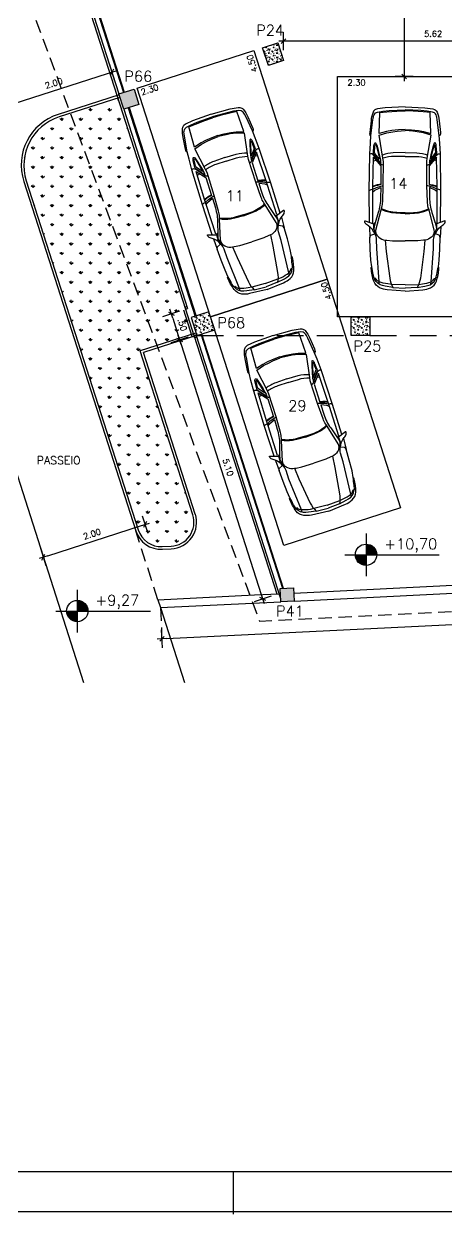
# Model space of a CAD drawing. Header units: millimetres. Extents: x 963.8 to 1035.8, y -131.7 to -87.
# Drawn here: x 975.58 to 983.5, y -131.66 to -109.36 of the extents above; entities that cross this region are included whole.
import ezdxf

# ---------------------------------------------------------------- set-up
doc = ezdxf.new("R2010")
doc.units = ezdxf.units.MM
doc.linetypes.add('DASHED2', pattern=[0.375, 0.25, -0.125])
for name, color, linetype in [('CERCADURA', 5, 'Continuous'), ('COTA', 11, 'Continuous'), ('EST COLMEIA PL', 30, 'Continuous'), ('HACHURA 1', 8, 'Continuous'), ('HACHURA PILAR VIGA', 8, 'Continuous'), ('HACHURIA', 11, 'Continuous'), ('IND', 1, 'Continuous'), ('IND NIVEL', 1, 'Continuous'), ('LINHA', 1, 'Continuous'), ('PAREDE', 7, 'Continuous'), ('PILAR', 21, 'Continuous'), ('PISO', 1, 'Continuous'), ('PROJECAO', 1, 'DASHED2'), ('TEXTO 1', 3, 'Continuous'), ('TEXTO 2', 2, 'Continuous')]:
    doc.layers.add(name, color=color, linetype=linetype)
doc.styles.add('ROMANS', font='romans.shx')
doc.dimstyles.new('Copy of TICK75', dxfattribs={"dimtxt": 0.1125, "dimasz": 0.088, "dimexe": 0.18, "dimexo": 0.0625, "dimgap": 0.079, "dimtad": 1, "dimrnd": 0.005, "dimzin": 4, "dimdsep": 46, "dimtxsty": 'ROMANS', "dimblk1": 'TICK', "dimblk2": 'TICK', "dimsah": 1, "dimcen": 0.09, "dimse1": 1, "dimse2": 1, "dimclrd": 256, "dimclrt": 2, "dimaunit": 1, "dimadec": 0, "dimazin": 0, "dimtfac": 1, "dimtix": 1, "dimtmove": 2, "dimatfit": 3, "dimldrblk": 'TICK', "dimfxl": 1, "dimtolj": 1, "dimtzin": 0, "dimlwd": -1, "dimarcsym": 0})
pattern_1 = [(0, (0, 0), (0.1524, 0.1524), [0.01905, -0.13335]), (90, (0, 0), (-0.1524, 0.1524), [0.01905, -0.13335]), (135, (0.01905, 0), (-0.1524, 0), [0.02694077, -0.188585384]), (0, (0.01905, 0.08572), (0.1524, 0.1524), [0.01905, -0.13335]), (45, (0.02857, 0.0762), (0, 0.1524), [0.013470377, -0.20205576]), (135, (0.02857, 0.0762), (-0.1524, 0), [0.013470377, -0.20205576]), (0, (0.0762, 0.12383), (0.1524, 0.1524), [0.02694077, -0.12545923]), (45, (0.0762, 0.12383), (0, 0.1524), [0.01905, -0.196476153]), (135, (0.10314, 0.12383), (-0.1524, 0), [0.01905, -0.196476153]), (90, (0.10477, 0.0381), (-0.1524, 0.1524), [0.01905, -0.13335]), (45, (0.10477, 0.0381), (0, 0.1524), [0.013470377, -0.20205576]), (135, (0.1143, 0.04763), (-0.1524, 0), [0.013470377, -0.20205576]), (0, (0.01905, 0.0381), (0.1524, 0.1524), [0.009525, -0.127635]), (0, (0.13335, 0.0762), (0.1524, 0.1524), [0.009525, -0.127635]), (90, (0.08572, 0.09525), (-0.1524, 0.1524), [0.009525, -0.127635]), (135, (0.10477, 0.00953), (-0.1524, 0), [0.013470377, -0.20205576]), (135, (0.0381, 0.1143), (-0.1524, 0), [0.013470377, -0.20205576]), (45, (0.07144, 0.05001), (0, 0.1524), [0.013470377, -0.20205576]), (90, (0.05239, 0.01905), (-0.1524, 0.1524), [0.00238125, -0.15001875]), (90, (0.05953, 0.08334), (-0.1524, 0.1524), [0.00238125, -0.15001875]), (90, (0.13097, 0.10954), (-0.1524, 0.1524), [0.00238125, -0.15001875]), (90, (0.13335, 0.02857), (-0.1524, 0.1524), [0.00238125, -0.15001875])]

# ---------------------------------------------------------------- blocks, each defined once
blk = doc.blocks.new('TICK')
at = {"layer": 'COTA'}
for p, q in [((-1, 0), (1, 0)), ((0, 1.91), (0, -1.91))]:
    blk.add_line(p, q, dxfattribs=at)
at = {"layer": 'COTA', "color": 2}
blk.add_line((0.5, 0.5), (-0.5, -0.5), dxfattribs=at)
blk = doc.blocks.new('*D139')
at = {"layer": 'COTA'}
blk.add_line((975.217, -110.909), (977.144, -110.29), dxfattribs=at)
at = {"layer": 'Defpoints', "color": 0}
for p in [(977.228, -110.263), (975.085, -110.784), (977.359, -110.672)]:
    blk.add_point(p, dxfattribs=at)
at = {"layer": 'COTA', "xscale": 0.08800000000000001, "yscale": 0.08800000000000001, "zscale": 0.08800000000000001}
for p, rotation in [((977.228, -110.263), 17.80043889853014), ((975.133, -110.936), 197.8004388985302)]:
    blk.add_blockref('TICK', p, dxfattribs=dict(at, rotation=rotation))
at = {"layer": 'COTA', "color": 2, "insert": (976.139, -110.47), "char_height": 0.1125, "attachment_point": 5, "rotation": 17.8004, "style": 'ROMANS'}
blk.add_mtext('\\A1;2.00', dxfattribs=at)
blk = doc.blocks.new('VECTRA_P')
for p, q in [((1.962, 0.745), (1.98, 0.722)), ((1.152, 0.682), (1.17, 0.653)), ((1.98, 0.722), (1.986, 0.704)), ((1.986, 0.704), (1.99, 0.679)), ((1.99, 0.679), (1.99, 0.671)), ((1.99, 0.671), (2.026, 0.596)), ((2.026, 0.596), (2.072, 0.454)), ((2.068, 0.626), (2.051, 0.672)), ((2.081, 0.582), (2.068, 0.626)), ((2.085, 0.558), (2.081, 0.582)), ((2.099, 0.505), (2.085, 0.558)), ((2.58, 0.66), (2.594, 0.603)), ((2.026, -0.596), (2.072, -0.454)), ((1.152, -0.682), (1.17, -0.653)), ((1.962, -0.745), (1.98, -0.722)), ((1.98, -0.722), (1.986, -0.704)), ((1.986, -0.704), (1.99, -0.679)), ((1.99, -0.671), (2.026, -0.596)), ((1.99, -0.679), (1.99, -0.671)), ((2.068, -0.626), (2.051, -0.672)), ((2.081, -0.582), (2.068, -0.626)), ((2.085, -0.558), (2.081, -0.582)), ((2.099, -0.505), (2.085, -0.558)), ((2.58, -0.66), (2.594, -0.603))]:
    blk.add_line(p, q)
for points in [[(-0.132, 0), (-0.101, 0.371, -0.086702), (-0.059, 0.53, -0.206137), (0.076, 0.652, -0.063577), (0.343, 0.706, -0.192902), (0.379, 0.695), (0.517, 0.711), (0.746, 0.725), (0.984, 0.732, -0.212316), (1.032, 0.712), (1.065, 0.633), (1.106, 0.654, 0.104415), (1.201, 0.729, 0.030135), (1.254, 0.801, -0.268294), (1.327, 0.839, -0.478596), (1.333, 0.83), (1.273, 0.657), (1.206, 0.658, 0.071792), (1.17, 0.653, 0.074996), (1.055, 0.6, 0.060729), (0.993, 0.548, 0.168427), (0.934, 0.415), (0.697, 0.392), (0.143, 0.32, 0.097788), (-0.052, 0.254), (-0.028, 0.412), (-0.015, 0.467, -0.23311), (0.121, 0.634, -0.068365), (0.217, 0.663, 0.017295), (0.379, 0.695, -1.253437)], [(1.302, 0.742), (1.956, 0.745), (2.72, 0.736), (2.953, 0.724), (3.109, 0.712), (3.435, 0.671), (3.492, 0.661, -0.139964), (3.58, 0.617), (3.599, 0.573), (3.619, 0.463), (3.63, 0.328), (3.645, 0)], [(0, 0), (0.011, 0.285), (0.02, 0.362, -0.068274), (0.066, 0.541, -0.160401), (0.116, 0.601, 0.068795), (0.131, 0.612, 0.431491), (0.13, 0.622), (0.121, 0.634)], [(0.014, 0.538), (0.066, 0.541), (0.755, 0.592), (0.942, 0.595, 0.14363), (1.065, 0.633, -3.590326)], [(1.046, 0.594), (1.077, 0.605, -0.132875), (1.141, 0.609), (1.566, 0.499), (1.614, 0.485, 0.061032), (1.731, 0.466), (2.071, 0.454), (2.569, 0.452), (2.639, 0.461), (3.118, 0.541), (3.169, 0.382), (3.19, 0.253), (3.201, 0.165), (3.212, 0)], [(1.94, 0.671), (1.974, 0.628), (2.027, 0.507), (1.819, 0.509, -0.074341), (1.505, 0.56), (1.292, 0.626), (1.209, 0.647), (1.17, 0.653)], [(1.481, 0), (1.49, 0.194), (1.501, 0.28, -0.093565), (1.571, 0.498, -2.549357)], [(2.492, 0.453), (2.499, 0.477, -0.20033), (2.542, 0.528), (2.703, 0.656, 0.362423), (2.72, 0.736, -80.843501)], [(2.535, 0.508), (2.712, 0.65, -0.214632), (2.749, 0.659), (2.894, 0.651, -0.13194), (2.949, 0.632, -0.563922), (2.948, 0.606), (2.891, 0.585), (2.709, 0.537), (2.63, 0.52, -0.046395), (2.535, 0.508, 1.803463)], [(2.619, 0.535), (2.738, 0.63, -0.203343), (2.777, 0.64, 0.013874), (2.898, 0.627, -0.224025), (2.919, 0.615, -0.426774), (2.916, 0.604), (2.715, 0.552, -0.038719), (2.619, 0.535, -4.743429)], [(3.705, 0), (3.688, 0.412), (3.666, 0.577), (3.651, 0.614, 0.195947), (3.599, 0.666, 0.081209), (3.417, 0.709), (3.176, 0.737), (3.144, 0.738, 0.315739), (3.105, 0.712, 0.195733)], [(1.501, 0), (1.507, 0.175, -0.104764), (1.586, 0.494, 2.88345)], [(2.676, 0), (2.674, 0.225, 0.076487), (2.635, 0.46, 15.102376)], [(2.754, 0), (2.748, 0.246, 0.084835), (2.704, 0.472, 10.941081)], [(-0.132, 0), (-0.101, -0.371, 0.086702), (-0.059, -0.53, 0.206137), (0.076, -0.652, 0.063577), (0.343, -0.706, 0.192902), (0.379, -0.695), (0.517, -0.711), (0.746, -0.725), (0.984, -0.732, 0.212316), (1.032, -0.712), (1.065, -0.633), (1.106, -0.654, -0.104415), (1.201, -0.729, -0.030135), (1.254, -0.801, 0.268294), (1.327, -0.839, 0.478596), (1.333, -0.83), (1.273, -0.657), (1.206, -0.658, -0.071792), (1.17, -0.653, -0.074996), (1.055, -0.6, -0.060729), (0.993, -0.548, -0.168427), (0.934, -0.415), (0.697, -0.392), (0.143, -0.32, -0.097788), (-0.052, -0.254), (-0.028, -0.412), (-0.015, -0.467, 0.23311), (0.121, -0.634, 0.068365), (0.217, -0.663, -0.017295), (0.379, -0.695, 1.253437)], [(0, 0), (0.011, -0.285), (0.02, -0.362, 0.068274), (0.066, -0.541, 0.160401), (0.116, -0.601, -0.068795), (0.131, -0.612, -0.431491), (0.13, -0.622), (0.121, -0.634)], [(1.046, -0.594), (1.077, -0.605, 0.132875), (1.141, -0.609), (1.566, -0.499), (1.614, -0.485, -0.061032), (1.731, -0.466), (2.071, -0.454), (2.569, -0.452), (2.639, -0.461), (3.118, -0.541), (3.169, -0.382), (3.19, -0.253), (3.201, -0.165), (3.212, 0)], [(1.302, -0.742), (1.956, -0.745), (2.72, -0.736), (2.953, -0.724), (3.109, -0.712), (3.435, -0.671), (3.492, -0.661, 0.139964), (3.58, -0.617), (3.599, -0.573), (3.619, -0.463), (3.63, -0.328), (3.645, 0)], [(1.481, 0), (1.49, -0.194), (1.501, -0.28, 0.093565), (1.571, -0.498, 2.549357)], [(1.501, 0), (1.507, -0.175, 0.104764), (1.586, -0.494, -2.88345)], [(2.676, 0), (2.674, -0.225, -0.076487), (2.635, -0.46, -15.102376)], [(2.754, 0), (2.748, -0.246, -0.084835), (2.704, -0.472, -10.941081)], [(3.705, 0), (3.688, -0.412), (3.666, -0.577), (3.651, -0.614, -0.195947), (3.599, -0.666, -0.081209), (3.417, -0.709), (3.176, -0.737), (3.144, -0.738, -0.315739), (3.105, -0.712, -0.195733)], [(2.492, -0.453), (2.499, -0.477, 0.20033), (2.542, -0.528), (2.703, -0.656, -0.362423), (2.72, -0.736, 80.843501)], [(0.014, -0.538), (0.066, -0.541), (0.755, -0.592), (0.942, -0.595, -0.14363), (1.065, -0.633, 3.590326)], [(1.94, -0.671), (1.974, -0.628), (2.027, -0.507), (1.819, -0.509, 0.074341), (1.505, -0.56), (1.292, -0.626), (1.209, -0.647), (1.17, -0.653)], [(2.535, -0.508), (2.712, -0.65, 0.214632), (2.749, -0.659), (2.894, -0.651, 0.13194), (2.949, -0.632, 0.563922), (2.948, -0.606), (2.891, -0.585), (2.709, -0.537), (2.63, -0.52, 0.046395), (2.535, -0.508, -1.803463)], [(2.619, -0.535), (2.738, -0.63, 0.203343), (2.777, -0.64, -0.013874), (2.898, -0.627, 0.224025), (2.919, -0.615, 0.426774), (2.916, -0.604), (2.715, -0.552, 0.038719), (2.619, -0.535, 4.743429)]]:
    blk.add_lwpolyline(points, format="xyb")
for points in [[(1.212, 0.744), (0.984, 0.732)], [(1.273, 0.657), (1.298, 0.624)], [(1.294, 0.669), (1.94, 0.671), (2.05, 0.672), (2.66, 0.658), (2.477, 0.505), (2.088, 0.505), (2.072, 0.578), (2.06, 0.615), (2.04, 0.672)], [(3.237, 0), (3.231, 0.137), (3.214, 0.277), (3.195, 0.384), (3.153, 0.539), (3.591, 0.526), (3.606, 0.377), (3.619, 0.169), (3.623, 0)], [(-0.052, 0.254), (-0.068, 0)], [(-0.052, -0.254), (-0.068, 0)], [(3.237, 0), (3.231, -0.137), (3.214, -0.277), (3.195, -0.384), (3.153, -0.539), (3.591, -0.526), (3.606, -0.377), (3.619, -0.169), (3.623, 0)], [(1.212, -0.744), (0.984, -0.732)], [(1.273, -0.657), (1.298, -0.624)], [(1.294, -0.669), (1.94, -0.671), (2.05, -0.672), (2.66, -0.658), (2.477, -0.505), (2.088, -0.505), (2.072, -0.578), (2.06, -0.615), (2.04, -0.672)]]:
    blk.add_lwpolyline(points)
for points in [[(0.934, 0.415, 0), (0.929, 0.381, 0), (0.916, 0.263, 0), (0.916, 0, 0)], [(0.934, -0.415, 0), (0.929, -0.381, 0), (0.916, -0.263, 0), (0.916, 0, 0)]]:
    blk.add_polyline3d(points)
blk = doc.blocks.new('*D137')
at = {"layer": 'COTA'}
blk.add_line((976.029, -119.324), (977.765, -118.766), dxfattribs=at)
at = {"layer": 'Defpoints', "color": 0}
for p in [(977.247, -116.864), (975.343, -117.475), (977.849, -118.739)]:
    blk.add_point(p, dxfattribs=at)
at = {"layer": 'COTA', "xscale": 0.08800000000000001, "yscale": 0.08800000000000001, "zscale": 0.08800000000000001}
for p, rotation in [((977.849, -118.739), 17.8004388985307), ((975.945, -119.35), 197.8004388985307)]:
    blk.add_blockref('TICK', p, dxfattribs=dict(at, rotation=rotation))
at = {"layer": 'COTA', "color": 2, "insert": (976.856, -118.916), "char_height": 0.1125, "attachment_point": 5, "rotation": 17.8004, "style": 'ROMANS'}
blk.add_mtext('\\A1;2.00', dxfattribs=at)
blk = doc.blocks.new('*D131')
at = {"layer": 'COTA'}
blk.add_line((982.712, -105.265), (982.712, -110.257), dxfattribs=at)
at = {"layer": 'Defpoints', "color": 0}
for p in [(983.266, -105.177), (982.712, -110.345), (983.266, -110.345)]:
    blk.add_point(p, dxfattribs=at)
at = {"layer": 'COTA', "xscale": 0.08800000000000001, "yscale": 0.08800000000000001, "zscale": 0.08800000000000001}
for p, rotation in [((982.712, -105.177), 90), ((982.712, -110.345), 270)]:
    blk.add_blockref('TICK', p, dxfattribs=dict(at, rotation=rotation))
at = {"layer": 'COTA', "color": 2, "insert": (982.576, -107.761), "char_height": 0.1125, "attachment_point": 5, "rotation": 90, "style": 'ROMANS'}
blk.add_mtext('\\A1;5.17', dxfattribs=at)
blk = doc.blocks.new('*D127')
at = {"layer": 'COTA'}
blk.add_line((985.975, -109.68), (980.537, -109.68), dxfattribs=at)
at = {"layer": 'Defpoints', "color": 0}
for p in [(980.449, -109.68), (980.449, -110.047), (986.063, -110.227)]:
    blk.add_point(p, dxfattribs=at)
at = {"layer": 'COTA', "xscale": 0.08800000000000001, "yscale": 0.08800000000000001, "zscale": 0.08800000000000001, "rotation": 180}
blk.add_blockref('TICK', (980.449, -109.68), dxfattribs=at)
at = {"layer": 'COTA', "xscale": 0.08800000000000001, "yscale": 0.08800000000000001, "zscale": 0.08800000000000001}
blk.add_blockref('TICK', (986.063, -109.68), dxfattribs=at)
at = {"layer": 'COTA', "color": 2, "insert": (983.256, -109.545), "char_height": 0.1125, "attachment_point": 5, "style": 'ROMANS'}
blk.add_mtext('\\A1;5.62', dxfattribs=at)
blk = doc.blocks.new('*D60')
at = {"layer": 'COTA'}
blk.add_line((978.528, -115.365), (980.032, -120.051), dxfattribs=at)
at = {"layer": 'Defpoints', "color": 0}
for p in [(978.766, -115.196), (980.059, -120.135), (980.366, -120.036)]:
    blk.add_point(p, dxfattribs=at)
at = {"layer": 'COTA', "xscale": 0.08800000000000001, "yscale": 0.08800000000000001, "zscale": 0.08800000000000001}
for p, rotation in [((978.501, -115.281), 107.8004388985834), ((980.059, -120.135), 287.8004388985834)]:
    blk.add_blockref('TICK', p, dxfattribs=dict(at, rotation=rotation))
at = {"layer": 'COTA', "color": 2, "insert": (979.409, -117.667), "char_height": 0.1125, "attachment_point": 5, "rotation": 287.8004, "style": 'ROMANS'}
blk.add_mtext('\\A1;5.10', dxfattribs=at)
blk = doc.blocks.new('*D59')
at = {"layer": 'COTA'}
blk.add_line((978.37, -114.872), (978.474, -115.197), dxfattribs=at)
at = {"layer": 'Defpoints', "color": 0}
for p in [(978.608, -114.704), (978.501, -115.281), (978.766, -115.196)]:
    blk.add_point(p, dxfattribs=at)
at = {"layer": 'COTA', "xscale": 0.08800000000000001, "yscale": 0.08800000000000001, "zscale": 0.08800000000000001}
for p, rotation in [((978.343, -114.789), 107.8004388985873), ((978.501, -115.281), 287.8004388985873)]:
    blk.add_blockref('TICK', p, dxfattribs=dict(at, rotation=rotation))
at = {"layer": 'COTA', "color": 2, "insert": (978.551, -114.994), "char_height": 0.1125, "attachment_point": 5, "rotation": 287.8004, "style": 'ROMANS'}
blk.add_mtext('\\A1;.50', dxfattribs=at)
blk = doc.blocks.new('*D56')
at = {"layer": 'COTA'}
blk.add_line((978.255, -120.876), (1030.248, -118.332), dxfattribs=at)
at = {"layer": 'Defpoints', "color": 0}
for p in [(1030.321, -118.021), (1030.336, -118.327), (978.152, -120.574)]:
    blk.add_point(p, dxfattribs=at)
at = {"layer": 'COTA', "xscale": 0.08800000000000001, "yscale": 0.08800000000000001, "zscale": 0.08800000000000001}
for p, rotation in [((1030.336, -118.327), 2.801499872719542), ((978.167, -120.88), 182.8014998727195)]:
    blk.add_blockref('TICK', p, dxfattribs=dict(at, rotation=rotation))
at = {"layer": 'COTA', "color": 2, "insert": (1004.244, -119.439), "char_height": 0.1125, "attachment_point": 5, "rotation": 2.8015, "style": 'ROMANS'}
blk.add_mtext('\\A1;52.23(TERRENO)', dxfattribs=at)
blk = doc.blocks.new('IND NÍVEL')
at = {"layer": 'IND'}
for p, q in [((0, 0.004), (0, -0.004)), ((-0.004, 0), (0.01371, 0))]:
    blk.add_line(p, q, dxfattribs=at)
blk.add_circle((0, 0), 0.002, dxfattribs=at)
for points in [[(-0.002, 0), (0, 0), (-0.00191, -0.00058), (0, 0)], [(-0.00191, -0.00058), (0, 0), (-0.00169, -0.00106), (0, 0)], [(-0.00169, -0.00106), (0, 0), (-0.00139, -0.00144), (0, 0)], [(-0.00139, -0.00144), (0, 0), (-0.00115, -0.00164), (0, 0)], [(-0.00115, -0.00164), (0, 0), (-0.0009, -0.00179), (0, 0)], [(-0.0009, -0.00179), (0, 0), (-0.00069, -0.00188), (0, 0)], [(-0.00069, -0.00188), (0, 0), (-0.00045, -0.00195), (0, 0)], [(-0.00045, -0.00195), (0, 0), (-0.0003, -0.00198), (0, 0)], [(-0.0003, -0.00198), (0, 0), (-0.00019, -0.00199), (0, 0)], [(-0.00019, -0.00199), (0, 0), (-0.0001, -0.002), (0, 0)], [(-0.0001, -0.002), (0, 0), (0, -0.002), (0, 0)], [(0.00019, 0.00199), (0, 0), (0.0001, 0.002), (0, 0)], [(0.0001, 0.002), (0, 0), (0, 0.002), (0, 0)], [(0.0003, 0.00198), (0, 0), (0.00019, 0.00199), (0, 0)], [(0.00045, 0.00195), (0, 0), (0.0003, 0.00198), (0, 0)], [(0.00069, 0.00188), (0, 0), (0.00045, 0.00195), (0, 0)], [(0.0009, 0.00179), (0, 0), (0.00069, 0.00188), (0, 0)], [(0.00115, 0.00164), (0, 0), (0.0009, 0.00179), (0, 0)], [(0.00139, 0.00144), (0, 0), (0.00115, 0.00164), (0, 0)], [(0.00169, 0.00106), (0, 0), (0.00139, 0.00144), (0, 0)], [(0.00191, 0.00058), (0, 0), (0.00169, 0.00106), (0, 0)], [(0.002, 0), (0, 0), (0.00191, 0.00058), (0, 0)]]:
    blk.add_solid(points, dxfattribs=at)
at = {"layer": 'IND', "color": 3, "style": 'ROMANS'}
blk.add_attdef('+0,00', (0.0034, 0.00103), '', height=0.002, dxfattribs=at)

msp = doc.modelspace()

# ---------------------------------------------------------------- hatches: boundary and pattern name
at = {"layer": 'HACHURA PILAR VIGA'}
h = msp.add_hatch(dxfattribs=at)
h.set_pattern_fill('CONCRE', color=256, scale=0.006)
h.set_pattern_definition(pattern_1)
h.paths.add_polyline_path([(974.129, -99.631), (973.844, -99.722), (973.936, -100.008), (974.221, -99.916)])
h.paths.add_polyline_path([(975.884, -105.097), (975.599, -105.189), (975.69, -105.474), (975.976, -105.383)])
h.paths.add_polyline_path([(977.645, -110.58), (977.359, -110.672), (977.451, -110.957), (977.737, -110.866)])
h.paths.add_polyline_path([(980.635, -119.923), (980.385, -119.935), (980.397, -120.185), (980.647, -120.173)])
h.paths.add_polyline_path([(986.458, -119.638), (986.208, -119.65), (986.221, -119.9), (986.471, -119.888)])
h.paths.add_polyline_path([(991.758, -119.379), (991.508, -119.391), (991.521, -119.641), (991.77, -119.628)])
h.paths.add_polyline_path([(999.213, -119.014), (998.963, -119.026), (998.976, -119.276), (999.225, -119.264)])
h.paths.add_polyline_path([(1006.773, -118.644), (1006.523, -118.656), (1006.536, -118.908), (1006.785, -118.894)])
h.paths.add_polyline_path([(1014.333, -118.274), (1014.083, -118.286), (1014.096, -118.536), (1014.345, -118.524)])
h.paths.add_polyline_path([(1020.263, -117.984), (1020.013, -117.996), (1020.026, -118.246), (1020.275, -118.233)])
h = msp.add_hatch(dxfattribs=at)
h.set_pattern_fill('CONCRE', color=256, scale=0.006)
h.set_pattern_definition(pattern_1)
h.paths.add_polyline_path([(980.342, -109.714), (980.057, -109.806), (980.164, -110.139), (980.449, -110.047)])
h = msp.add_hatch(dxfattribs=at)
h.set_pattern_fill('CONCRE', color=256, scale=0.006)
h.set_pattern_definition(pattern_1)
h.paths.add_polyline_path([(979.05, -114.755), (978.717, -114.862), (978.824, -115.195), (979.158, -115.088)])
h = msp.add_hatch(dxfattribs=at)
h.set_pattern_fill('CONCRE', color=256, scale=0.006)
h.set_pattern_definition(pattern_1)
h.paths.add_polyline_path([(982.068, -114.845), (981.718, -114.845), (981.718, -115.195), (982.068, -115.195)])
at = {"layer": 'HACHURIA'}
h = msp.add_hatch(dxfattribs=at)
h.set_pattern_fill('GRASS', color=256, scale=0.01, style=0)
h.set_pattern_definition([(90, (777.28513, 111.90242), (-0.179605, 0.179605), [0.047625, -0.311585]), (45, (777.28513, 111.90242), (-0.17960512, 0.17960512), [0.047625, -0.206375]), (135, (777.28513, 111.90242), (-0.17960512, -0.17960512), [0.047625, -0.206375])])
h.paths.add_polyline_path([(975.671, -111.595, 0.191762), (975.623, -112.297), (977.724, -118.84, 0.291592), (978.096, -119.149)])
h.paths.add_polyline_path([(977.811, -112.209), (977.342, -110.747), (976.237, -111.102, 0.206082), (975.671, -111.595), (978.096, -119.149, 0.043556), (978.174, -119.152), (978.34, -119.144, 0.49314), (978.746, -118.557), (977.76, -115.486), (978.76, -115.165), (978.63, -114.759)])
h.paths.add_polyline_path([(978.474, -114.466), (978.747, -114.379), (978.799, -114.539), (978.526, -114.627)], flags=9)
h.paths.add_polyline_path([(976.963, -110.713), (977.051, -110.986), (976.89, -111.037), (976.802, -110.764)], flags=9)
h.paths.add_polyline_path([(977.172, -111.364), (977.288, -111.724), (977.127, -111.776), (977.012, -111.416)], flags=24)
h.paths.add_polyline_path([(977.409, -112.103), (977.497, -112.376), (977.336, -112.427), (977.249, -112.154)], flags=24)
h.paths.add_polyline_path([(977.62, -112.759), (977.735, -113.119), (977.575, -113.17), (977.459, -112.811)], flags=24)
h.paths.add_polyline_path([(977.859, -113.502), (977.946, -113.775), (977.786, -113.827), (977.698, -113.554)], flags=24)
h.paths.add_polyline_path([(978.068, -114.154), (978.183, -114.513), (978.023, -114.565), (977.907, -114.205)], flags=24)
h.paths.add_polyline_path([(978.305, -114.892), (978.393, -115.165), (978.232, -115.217), (978.144, -114.944)], flags=24)

# ---------------------------------------------------------------- linework, layer by layer
at = {"layer": 'CERCADURA', "color": 5}
msp.add_line((965.631, -130.86), (1035.006, -130.86), dxfattribs=at)
at = {"layer": 'CERCADURA', "color": 11}
for p, q in [((979.506, -130.86), (979.506, -131.661)), ((963.756, -131.61), (1035.756, -131.61))]:
    msp.add_line(p, q, dxfattribs=at)
at = {"layer": 'EST COLMEIA PL'}
for p, q in [((977.551, -110.925), (978.801, -114.819)), ((977.749, -112.017), (978.611, -114.702)), ((978.569, -114.716), (978.728, -115.208)), ((978.595, -114.665), (978.637, -114.652)), ((978.812, -115.236), (978.766, -115.236)), ((978.774, -115.208), (980.325, -120.038)), ((978.912, -115.164), (980.443, -119.932))]:
    msp.add_line(p, q, dxfattribs=at)
at = {"layer": 'HACHURIA'}
for p, q in [((972.09, -94.391), (977.749, -112.017)), ((975.791, -105.442), (977.459, -110.64))]:
    msp.add_line(p, q, dxfattribs=at)
at = {"layer": 'LINHA'}
for points in [[(979.08, -114.846), (977.704, -110.561), (979.894, -109.858), (981.27, -114.143)], [(981.463, -114.845), (981.463, -110.345), (983.763, -110.345), (983.763, -114.845)], [(980.455, -119.13), (979.08, -114.846), (981.27, -114.143), (982.645, -118.427)]]:
    msp.add_lwpolyline(points, close=True, dxfattribs=at)
at = {"layer": 'PAREDE'}
for p, q in [((975.776, -105.447), (977.445, -110.644)), ((976.631, -108.402), (977.359, -110.672)), ((977.451, -110.957), (978.65, -114.69)), ((977.537, -110.93), (978.792, -114.838)), ((978.608, -114.704), (978.65, -114.69)), ((978.608, -114.704), (978.766, -115.196)), ((978.745, -114.986), (978.745, -114.986)), ((978.812, -115.196), (978.766, -115.196)), ((978.812, -115.196), (980.394, -120.123)), ((978.898, -115.169), (980.427, -119.933)), ((980.639, -120.023), (986.213, -119.75)), ((980.647, -120.173), (986.223, -119.9)), ((978.091, -120.148), (979.901, -120.059)), ((978.091, -120.148), (978.139, -120.295)), ((978.139, -120.295), (980.397, -120.185)), ((979.901, -120.059), (980.366, -120.036))]:
    msp.add_line(p, q, dxfattribs=at)
at = {"layer": 'PILAR'}
for points in [[(980.057, -109.806), (980.342, -109.714), (980.449, -110.047), (980.164, -110.139), (980.057, -109.806)], [(977.359, -110.672), (977.645, -110.58), (977.737, -110.866), (977.451, -110.957), (977.359, -110.672)], [(978.824, -115.195), (979.158, -115.088), (979.05, -114.755), (978.717, -114.862), (978.824, -115.195)], [(981.718, -114.845), (982.068, -114.845), (982.068, -115.195), (981.718, -115.195), (981.718, -114.845)], [(980.385, -119.935), (980.635, -119.923), (980.647, -120.173), (980.397, -120.185), (980.385, -119.935)]]:
    msp.add_lwpolyline(points, dxfattribs=at)
at = {"layer": 'PISO'}
for p, q in [((965.818, -87.81), (976.698, -121.697)), ((977.364, -110.687), (976.222, -111.054)), ((977.38, -110.735), (976.237, -111.102)), ((975.575, -112.312), (977.676, -118.856)), ((975.623, -112.297), (977.724, -118.84)), ((978.798, -115.152), (977.76, -115.486)), ((978.813, -115.2), (977.823, -115.518)), ((978.746, -118.557), (977.76, -115.486)), ((978.794, -118.542), (977.823, -115.518)), ((978.174, -119.152), (978.34, -119.144)), ((978.177, -119.202), (978.342, -119.194)), ((978.139, -120.295), (978.589, -121.697))]:
    msp.add_line(p, q, dxfattribs=at)
for centre, radius, start, end in [((976.527, -112.006), 1, 107.8004, 197.8004), ((976.527, -112.006), 0.95, 107.8004, 197.8004), ((978.318, -118.695), 0.45, 272.8015, 17.8004), ((978.318, -118.695), 0.5, 272.8015, 17.8004), ((978.152, -118.703), 0.5, 197.8004, 272.8015), ((978.152, -118.703), 0.45, 197.8004, 272.8015)]:
    msp.add_arc(centre, radius, start, end, dxfattribs=at)
at = {"layer": 'PROJECAO', "color": 11, "ltscale": 2}
for p, q in [((978.824, -115.195), (981.718, -115.195)), ((982.068, -115.195), (986.188, -115.195))]:
    msp.add_line(p, q, dxfattribs=at)
at = {"layer": 'PROJECAO'}
msp.add_line((978.091, -120.148), (977.676, -118.856), dxfattribs=at)
at = {"layer": 'PROJECAO', "color": 11}
msp.add_line((978.139, -120.295), (978.162, -120.769), dxfattribs=at)
at = {"layer": 'PROJECAO', "flags": 128}
msp.add_lwpolyline([(968.987, -91.015), (979.998, -120.547), (1030.06, -118.035), (1032.249, -91.003)], close=True, dxfattribs=at)

# ---------------------------------------------------------------- block references
at = {"layer": 'HACHURA 1', "xscale": -0.9, "yscale": 0.9, "zscale": 0.9}
for p, rotation in [((980.103, -114.225), 287.6720907080133), ((982.729, -114.249), 270), ((981.265, -118.373), 287.6720907080133)]:
    msp.add_blockref('VECTRA_P', p, dxfattribs=dict(at, rotation=rotation))
at = {"layer": 'IND NIVEL', "xscale": 100, "yscale": 100, "zscale": 100}
for p, values in [((981.998, -119.306), {'+0,00': '+10,70'}), ((976.579, -120.361), {'+0,00': '+9,27'})]:
    msp.add_blockref('IND NÍVEL', p, dxfattribs=at).add_auto_attribs(values)

# ---------------------------------------------------------------- texts
at = {"layer": 'TEXTO 1', "style": 'ROMANS'}
for s, height, p in [('P24', 0.2, (979.936, -109.579)), ('P66', 0.2, (977.462, -110.441)), ('14', 0.2, (982.431, -112.449)), ('11', 0.2, (979.366, -112.679)), ('P68', 0.2, (979.206, -115.058)), ('P25', 0.2, (981.761, -115.495)), ('29', 0.2, (980.537, -116.614)), ('PASSEIO', 0.15, (975.82, -117.611)), ('P41', 0.2, (980.309, -120.46))]:
    msp.add_text(s, height=height, dxfattribs=at).set_placement(p)
at = {"layer": 'TEXTO 2', "style": 'ROMANS'}
for s, rotation, p in [('4.50', 107.8019, (979.965, -110.244)), ('2.30', 17.8019, (977.794, -110.696)), ('4.50', 107.8019, (981.358, -114.506))]:
    msp.add_text(s, height=0.1125, rotation=rotation, dxfattribs=at).set_placement(p)
msp.add_text('2.30', height=0.1125, dxfattribs=at).set_placement((981.65, -110.515))

# ---------------------------------------------------------------- dimensions: what is measured, and where the dimension line sits
at = {"layer": 'COTA'}
for base, p1, p2, angle, picture, middle in [((982.712, -110.345), (983.266, -105.177), (983.266, -110.345), 90, '*D131', (982.576, -107.761)), ((980.059, -120.135), (978.766, -115.196), (980.366, -120.036), 107.8004, '*D60', (979.409, -117.667))]:
    dim = msp.add_linear_dim(base=base, p1=p1, p2=p2, angle=angle, dimstyle='Copy of TICK75', dxfattribs=at)
    dim.commit()
    dim.dimension.update_dxf_attribs({"geometry": picture, "text_midpoint": middle})
dim = msp.add_linear_dim(base=(980.449, -109.68), p1=(986.063, -110.227), p2=(980.449, -110.047), dimstyle='Copy of TICK75', dxfattribs=at)
dim.commit()
dim.dimension.update_dxf_attribs({"geometry": '*D127', "text_midpoint": (983.256, -109.545)})
for base, p1, p2, angle, text, picture, middle in [((977.228, -110.263), (975.085, -110.784), (977.359, -110.672), 197.8004, '2.00', '*D139', (976.139, -110.47)), ((978.501, -115.281), (978.608, -114.704), (978.766, -115.196), 107.8004, '.50', '*D59', (978.551, -114.994))]:
    dim = msp.add_linear_dim(base=base, p1=p1, p2=p2, angle=angle, text=text, dimstyle='Copy of TICK75', dxfattribs=at)
    dim.commit()
    dim.dimension.update_dxf_attribs({"geometry": picture, "text_midpoint": middle})
dim = msp.add_aligned_dim(p1=(975.343, -117.475), p2=(977.247, -116.864), distance=-1.969, dimstyle='Copy of TICK75', dxfattribs=at)
dim.commit()
dim.dimension.update_dxf_attribs({"geometry": '*D137', "text_midpoint": (976.856, -118.916)})
dim = msp.add_aligned_dim(p1=(978.152, -120.574), p2=(1030.321, -118.021), distance=-0.307, text='52.23(TERRENO)', dimstyle='Copy of TICK75', dxfattribs=at)
dim.commit()
dim.dimension.update_dxf_attribs({"geometry": '*D56', "text_midpoint": (1004.244, -119.439)})

doc.saveas('drawing.dxf')
